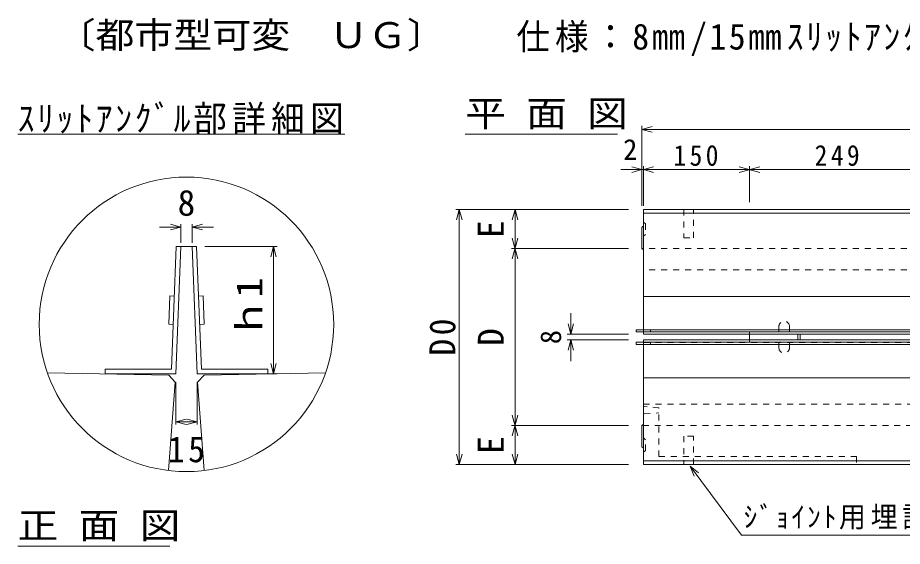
# Model space of a CAD drawing. Units: millimetres, scale not verified, with parts at other scales. Extents: x -2 to 7771, y -2 to 5790.
# Drawn here: x 585 to 1835, y 5044 to 5790 of the extents above; entities that cross this region are included whole.
import ezdxf
from ezdxf.enums import TextEntityAlignment as Align

# ---------------------------------------------------------------- set-up
doc = ezdxf.new("R2010")
doc.units = ezdxf.units.MM
doc.header["$LTSCALE"] = 10
doc.linetypes.add('USER1', pattern=[1.693334, 0.846667, -0.846667])
for name, color, linetype, lineweight in [('0_2', 132, 'Continuous', 5), ('1', 132, 'Continuous', 5), ('1-E', 7, 'Continuous', 5), ('3', 132, 'USER1', 5)]:
    doc.layers.add(name, color=color, linetype=linetype, lineweight=lineweight)
doc.styles.add('ＭＳ ゴシック', font='')
doc.styles.get('ＭＳ ゴシック').set_extended_font_data('MS Gothic')

msp = doc.modelspace()

# ---------------------------------------------------------------- linework, layer by layer
at = {"layer": '0_2'}
for p, q in [((585.29, 5625.79), (1047.79, 5625.79)), ((1217.7, 5625.79), (1432.7, 5625.79)), ((1467.49, 5524.51), (1467.49, 5637.64)), ((1481.98, 5636.52), (1467.49, 5632.64)), ((1467.49, 5632.64), (1481.98, 5628.76)), ((1469.49, 5632.64), (3467.49, 5632.64)), ((1437.49, 5575.81), (3467.49, 5575.81)), ((1467.49, 5575.81), (1453, 5579.69)), ((1453, 5571.93), (1467.49, 5575.81)), ((1469.49, 5524.51), (1469.49, 5580.81)), ((1483.98, 5579.69), (1469.49, 5575.81)), ((1469.49, 5575.81), (1483.98, 5571.93)), ((1633.98, 5579.69), (1605, 5571.93)), ((1605, 5579.69), (1633.98, 5571.93)), ((1619.49, 5530), (1619.49, 5580.81)), ((1204.33, 5519.28), (1448.49, 5519.28)), ((1209.33, 5519.28), (1205.45, 5504.79)), ((1209.33, 5159.28), (1209.33, 5519.28)), ((1213.22, 5504.79), (1209.33, 5519.28)), ((1284.27, 5504.79), (1288.15, 5519.28)), ((1292.04, 5504.79), (1288.15, 5519.28)), ((1288.15, 5519.28), (1288.15, 5159.28)), ((3467.49, 5514.27), (1469.49, 5514.27)), ((815.77, 5494.65), (785.77, 5494.65)), ((815.77, 5494.65), (801.28, 5498.53)), ((801.28, 5490.77), (815.77, 5494.65)), ((815.77, 5498.53), (815.77, 5472.37)), ((831.77, 5472.37), (831.77, 5498.53)), ((831.77, 5494.65), (846.26, 5498.53)), ((846.26, 5490.77), (831.77, 5494.65)), ((831.77, 5494.65), (861.77, 5494.65)), ((1467.49, 5494.28), (1469.49, 5496.27)), ((1467.49, 5464.28), (1467.49, 5494.28)), ((1284.27, 5449.79), (1292.04, 5478.76)), ((1284.27, 5478.76), (1292.04, 5449.79)), ((951.84, 5467.24), (849.89, 5467.24)), ((946.84, 5467.24), (942.96, 5452.75)), ((946.84, 5287.34), (946.84, 5467.24)), ((950.72, 5452.75), (946.84, 5467.24)), ((1448.49, 5464.28), (1283.15, 5464.28)), ((1469.49, 5462.28), (1467.49, 5464.28)), ((1366.97, 5343.28), (1366.97, 5373.28)), ((1366.97, 5343.28), (1363.09, 5357.76)), ((1370.86, 5357.76), (1366.97, 5343.28)), ((1448.49, 5343.28), (1361.97, 5343.28)), ((1361.97, 5335.28), (1448.49, 5335.28)), ((1366.97, 5335.28), (1363.09, 5320.79)), ((1370.86, 5320.79), (1366.97, 5335.28)), ((1366.97, 5335.28), (1366.97, 5305.28)), ((946.84, 5287.34), (942.96, 5301.83)), ((950.72, 5301.83), (946.84, 5287.34)), ((808.77, 5215.66), (808.77, 5275.37)), ((838.77, 5275.37), (838.77, 5215.66)), ((951.84, 5287.34), (866.84, 5287.34)), ((1292.04, 5199.79), (1284.27, 5228.76)), ((1292.04, 5228.76), (1284.27, 5199.79)), ((823.26, 5223.43), (808.77, 5219.54)), ((808.77, 5219.54), (838.77, 5219.54)), ((823.26, 5215.66), (808.77, 5219.54)), ((838.77, 5219.54), (824.28, 5223.43)), ((838.77, 5219.54), (824.28, 5215.66)), ((1283.15, 5214.27), (1448.49, 5214.27)), ((1469.49, 5216.28), (1467.49, 5214.28)), ((1467.49, 5214.28), (1467.49, 5184.28)), ((1467.49, 5184.28), (1469.49, 5182.28)), ((1205.45, 5173.76), (1209.33, 5159.28)), ((1209.33, 5159.28), (1213.22, 5173.76)), ((1284.27, 5173.76), (1288.15, 5159.28)), ((1288.15, 5159.28), (1292.04, 5173.76)), ((3467.49, 5164.28), (1469.49, 5164.28)), ((1448.49, 5159.28), (1204.33, 5159.28)), ((1535.49, 5156.76), (1547.26, 5147.46)), ((1541.04, 5142.82), (1535.49, 5156.76)), ((1535.49, 5156.76), (1607.97, 5059.53)), ((1607.97, 5059.53), (1966.32, 5059.53)), ((585.29, 5043.75), (800.29, 5043.75))]:
    msp.add_line(p, q, dxfattribs=at)
at = {"layer": '0_2', "color": 92}
for p, q in [((3467.49, 5519.28), (1469.49, 5519.28)), ((1469.49, 5519.28), (1469.49, 5349.68)), ((1619.49, 5343.28), (1619.49, 5335.28)), ((1469.49, 5159.28), (1469.49, 5328.87)), ((798.73, 5285.54), (627.24, 5288.97)), ((848.82, 5285.54), (1020.3, 5288.97)), ((807.97, 5275.37), (798.54, 5150.73)), ((798.73, 5285.54), (807.97, 5275.37)), ((839.57, 5275.37), (848.82, 5285.54)), ((849, 5150.73), (839.57, 5275.37)), ((3467.49, 5159.28), (1469.49, 5159.28))]:
    msp.add_line(p, q, dxfattribs=at)
at = {"layer": '0_2', "color": 7, "linetype": 'USER1'}
for p, q in [((1526.49, 5519.28), (1526.49, 5479.28)), ((1540.49, 5479.28), (1540.49, 5519.28)), ((1526.49, 5479.28), (1540.49, 5479.28)), ((3467.49, 5464.28), (1468.49, 5464.28)), ((1619.49, 5346.78), (1619.49, 5343.28)), ((1619.49, 5335.28), (1619.49, 5331.78)), ((1468.49, 5214.27), (3467.49, 5214.27)), ((1540.49, 5199.28), (1526.49, 5199.28)), ((1526.49, 5199.28), (1526.49, 5159.28)), ((1540.49, 5159.28), (1540.49, 5199.28))]:
    msp.add_line(p, q, dxfattribs=at)
at = {"layer": '0_2', "linetype": 'USER1'}
for p, q in [((1469.49, 5501.78), (1472.49, 5499.28)), ((1472.49, 5499.28), (1472.49, 5484.28)), ((1472.49, 5484.28), (1469.49, 5481.78)), ((1469.49, 5349.68), (1469.49, 5346.78)), ((1469.49, 5346.78), (3467.49, 5346.78)), ((1469.49, 5331.78), (3467.49, 5331.78)), ((1469.49, 5328.87), (1469.49, 5331.78)), ((1472.49, 5194.28), (1469.49, 5196.78)), ((1472.49, 5179.28), (1472.49, 5194.28)), ((1469.49, 5176.78), (1472.49, 5179.28))]:
    msp.add_line(p, q, dxfattribs=at)
at = {"layer": '0_2', "color": 7}
for p, q in [((2467.49, 5396.77), (1469.49, 5396.77)), ((1469.49, 5396.77), (1469.49, 5349.76)), ((1469.49, 5349.76), (1469.49, 5396.77)), ((3467.49, 5349.76), (1459.49, 5349.68)), ((1459.49, 5349.68), (1459.49, 5346.48)), ((1459.49, 5346.48), (3467.49, 5346.48)), ((1469.49, 5346.48), (1469.49, 5343.28)), ((1469.49, 5343.28), (2467.49, 5343.28)), ((1479.49, 5346.48), (1479.49, 5349.68)), ((1687.89, 5343.28), (1687.89, 5335.28)), ((1691.09, 5335.28), (1691.09, 5343.28)), ((3467.49, 5332.08), (1459.49, 5332.08)), ((1459.49, 5332.08), (1459.49, 5328.88)), ((1459.49, 5328.88), (3467.49, 5328.79)), ((2467.49, 5335.28), (1469.49, 5335.28)), ((1469.49, 5335.28), (1469.49, 5332.08)), ((1469.49, 5328.88), (1469.49, 5281.77)), ((1479.49, 5332.08), (1479.49, 5328.88)), ((708.77, 5287.34), (708.77, 5293.74)), ((708.77, 5293.74), (802.62, 5293.74)), ((844.93, 5293.74), (938.77, 5293.74)), ((938.77, 5293.74), (938.77, 5287.34)), ((808.77, 5287.34), (708.77, 5287.34)), ((938.77, 5287.34), (838.77, 5287.34)), ((1469.49, 5281.77), (2467.49, 5281.77))]:
    msp.add_line(p, q, dxfattribs=at)
at = {"layer": '0_2'}
msp.add_circle((823.77, 5357.24), 208.05, dxfattribs=at)
at = {"layer": '1', "linetype": 'USER1'}
for p, q in [((3467.49, 5434.27), (1469.49, 5434.27)), ((1469.49, 5244.28), (3467.49, 5244.28))]:
    msp.add_line(p, q, dxfattribs=at)
at = {"layer": '1-E'}
for p, q in [((802.62, 5293.74), (809.37, 5467.24)), ((815.77, 5467.24), (808.77, 5287.34)), ((809.37, 5467.24), (838.18, 5467.24)), ((838.77, 5287.34), (831.77, 5467.24)), ((838.18, 5467.24), (844.93, 5293.74)), ((798.69, 5357.49), (800.25, 5397.49)), ((800.25, 5397.49), (806.64, 5397.24)), ((840.9, 5397.24), (847.3, 5397.49)), ((847.3, 5397.49), (848.85, 5357.49)), ((805.09, 5357.24), (798.69, 5357.49)), ((848.85, 5357.49), (842.46, 5357.24))]:
    msp.add_line(p, q, dxfattribs=at)
at = {"layer": '3'}
for p, q in [((1660.99, 5346.78), (1660.99, 5354.28)), ((1675.99, 5354.28), (1675.99, 5346.78)), ((1660.99, 5324.27), (1660.99, 5331.77)), ((1675.99, 5331.77), (1675.99, 5324.27)), ((1491.49, 5239.56), (1470.49, 5241.17)), ((1491.49, 5170.78), (1491.49, 5239.56)), ((1470.49, 5230.77), (1491.49, 5232.24)), ((1491.49, 5170.78), (1770.49, 5170.78)), ((1770.49, 5170.78), (1770.49, 5159.28))]:
    msp.add_line(p, q, dxfattribs=at)
for centre, start, end in [((1668.49, 5354.28), 0, 180), ((1668.49, 5324.27), 180, 0)]:
    msp.add_arc(centre, 7.5, start, end, dxfattribs=at)

# ---------------------------------------------------------------- texts
at = {"layer": '0_2', "color": 92, "style": 'ＭＳ ゴシック'}
for s, width, p in [('〔都市型可変\u3000ＵＧ〕', 1.1, (640.29, 5736.49)), ('平 面 図', 1.15, (1217.7, 5625.79)), ('正 面 図', 1.15, (585.29, 5043.75))]:
    msp.add_text(s, height=36.66, dxfattribs=dict(at, width=width)).set_placement(p, align=Align.BOTTOM_LEFT)
at = {"layer": '0_2', "color": 7, "style": 'ＭＳ ゴシック'}
msp.add_text('2', height=29.33, dxfattribs=at).set_placement((1440.98, 5580.81), align=Align.BOTTOM_LEFT)
at = {"layer": '0_2', "color": 92, "style": 'ＭＳ ゴシック'}
msp.add_text('8', height=36.66, dxfattribs=at).set_placement((811.27, 5499.65), align=Align.BOTTOM_LEFT)
for s, p in [('E', (1283.15, 5479.27)), ('D', (1283.15, 5326.78)), ('E', (1283.15, 5174.27))]:
    msp.add_text(s, height=36.66, rotation=90, dxfattribs=at).set_placement(p, align=Align.BOTTOM_LEFT)
at = {"layer": '0_2', "color": 92, "style": 'ＭＳ ゴシック', "width": 1.15}
msp.add_text('ｈ1', height=36.66, rotation=90, dxfattribs=at).set_placement((941.84, 5337.29), align=Align.BOTTOM_LEFT)
at = {"layer": '0_2', "color": 7, "style": 'ＭＳ ゴシック'}
msp.add_text('8', height=29.33, rotation=90, dxfattribs=at).set_placement((1361.97, 5329.28), align=Align.BOTTOM_LEFT)
at = {"layer": '0_2', "color": 92, "char_height": 36.66, "attachment_point": 7, "style": 'ＭＳ ゴシック'}
for s, insert in [('\\T1.15;\\W0.95;仕様：8㎜/15㎜ｽﾘｯﾄｱﾝｸﾞﾙ取付図', (1289.94, 5736.49)), ('\\T1.16;\\W0.95;ｽﾘｯﾄｱﾝｸﾞﾙ部詳細図', (585.29, 5625.79)), ('\\T1.21;\\W0.95;15', (797.52, 5161.89))]:
    msp.add_mtext(s, dxfattribs=dict(at, insert=insert))
at = {"layer": '0_2', "color": 7, "char_height": 29.33, "attachment_point": 7, "style": 'ＭＳ ゴシック'}
for s, insert in [('\\T1.27;\\W0.9;150', (1511.99, 5580.81)), ('\\T1.27;\\W0.9;249', (1711.49, 5580.81)), ('\\T1.18;\\W0.95;ｼﾞｮｲﾝﾄ用埋設金具', (1611.32, 5067.28))]:
    msp.add_mtext(s, dxfattribs=dict(at, insert=insert))
at = {"layer": '0_2', "color": 92, "insert": (1204.33, 5313.03), "char_height": 36.66, "attachment_point": 7, "rotation": 90, "style": 'ＭＳ ゴシック'}
msp.add_mtext('\\T1.21;\\W0.95;D0', dxfattribs=at)

doc.saveas('drawing.dxf')
